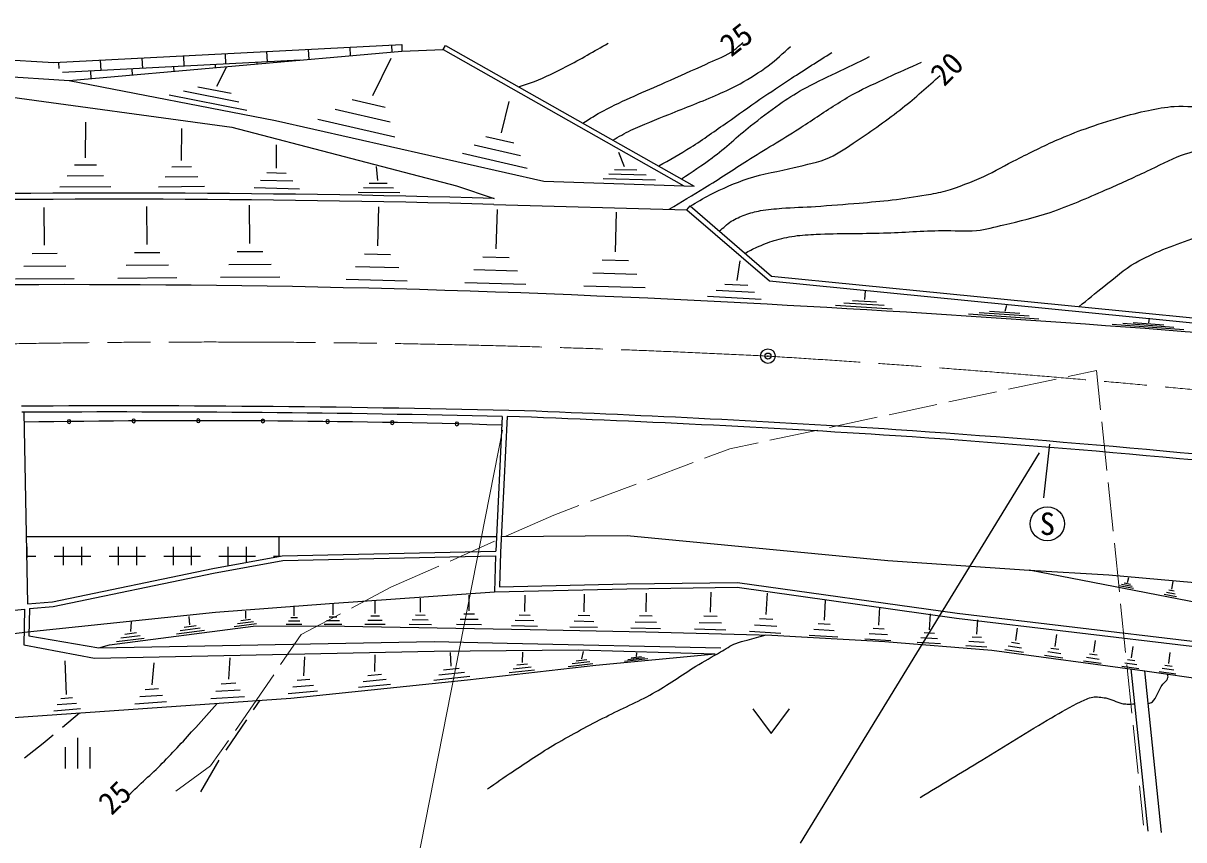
# Model space of a CAD drawing. Units: millimetres, scale not verified. Extents: x 40000 to 680000, y 20000 to 380000.
# Drawn here: x 304791 to 399665, y 260074 to 326827 of the extents above; entities that cross this region are included whole.
import ezdxf
from ezdxf.enums import TextEntityAlignment as Align

# ---------------------------------------------------------------- set-up
doc = ezdxf.new("R2010")
doc.units = ezdxf.units.MM
doc.header["$LTSCALE"] = 1000
doc.header["$PDMODE"] = 32
doc.header["$PDSIZE"] = 500
doc.linetypes.add('CHAIN', pattern=[18.5, 12, -1.5, 3.5, -1.5])
for name, color, linetype, lineweight in [('M-BGD', 7, 'Continuous', 25), ('M-BMK', 2, 'CHAIN', 13), ('M-BMK-HTXT', 7, 'Continuous', 13), ('M-BMK-SRVR', 3, 'Continuous', 25), ('M-STR-HTXT', 7, 'Continuous', 13), ('M-STR-STRC', 7, 'Continuous', 25)]:
    doc.layers.add(name, color=color, linetype=linetype, lineweight=lineweight)
doc.styles.add('ＭＳ ゴシック', font='')
doc.styles.get('ＭＳ ゴシック').set_extended_font_data('MS Gothic')

msp = doc.modelspace()

# ---------------------------------------------------------------- linework, layer by layer
at = {"layer": 'M-BGD'}
for p, q in [((307307, 323608), (335742, 325084)), ((308544, 322131), (335742, 324535)), ((324689, 324510), (324733, 323660)), ((328090, 324687), (328133, 323862)), ((331491, 324864), (331527, 324162)), ((334892, 325040), (334922, 324462)), ((335742, 325084), (335742, 324535)), ((335742, 324535), (339123, 324669)), ((339123, 324669), (339319, 325016)), ((339123, 324669), (358783, 313542)), ((339319, 325016), (359643, 313513)), ((297245, 324226), (307307, 323608)), ((307684, 323627), (307710, 323127)), ((327427, 323800), (307991, 322791)), ((311085, 323804), (311129, 322954)), ((314486, 323981), (314530, 323130)), ((317887, 324157), (317931, 323307)), ((321288, 324334), (321332, 323483)), ((323883, 323616), (323889, 323487)), ((325583, 323704), (325587, 323637)), ((333364, 320929), (334863, 323958)), ((297349, 322887), (308544, 322131)), ((310279, 322909), (310311, 322287)), ((313680, 323086), (313705, 322587)), ((317081, 323263), (317100, 322887)), ((320482, 323439), (320495, 323187)), ((320606, 321685), (321410, 323230)), ((308544, 322131), (325414, 318869)), ((301572, 321101), (321834, 318319)), ((323065, 319686), (316719, 320936)), ((322426, 320380), (317893, 321273)), ((321787, 321073), (319068, 321609)), ((334780, 318731), (330282, 319762)), ((334380, 319947), (331681, 320565)), ((343890, 317856), (344508, 320436)), ((325414, 318869), (347358, 313923)), ((335181, 317516), (328882, 318958)), ((309882, 315823), (309902, 318728)), ((317742, 315606), (317760, 318223)), ((321834, 318319), (340206, 313546)), ((344885, 317025), (342619, 317540)), ((325500, 314988), (325484, 316873)), ((345984, 314961), (340696, 316163)), ((345435, 315993), (341657, 316851)), ((353934, 315091), (353486, 316266)), ((310775, 315234), (308982, 315216)), ((318546, 315075), (316931, 315059)), ((333776, 313975), (333668, 315103)), ((311366, 314344), (308378, 314314)), ((319079, 314273), (316387, 314246)), ((326296, 314548), (324710, 314590)), ((356472, 313999), (352193, 314095)), ((355711, 314404), (352655, 314473)), ((354951, 314809), (353117, 314851)), ((311958, 313453), (307774, 313411)), ((319612, 313471), (315843, 313433)), ((327364, 313264), (323663, 313360)), ((326830, 313906), (324186, 313975)), ((335055, 313331), (332617, 313365)), ((334532, 313714), (333069, 313735)), ((340206, 313546), (343285, 312510)), ((347358, 313923), (359643, 313513)), ((335579, 312948), (332165, 312996)), ((306539, 308672), (306514, 311767)), ((314919, 308750), (314894, 311854)), ((323322, 308828), (323297, 311942)), ((333768, 308639), (333857, 311828)), ((343271, 312011), (359044, 311584)), ((343465, 308389), (343555, 311598)), ((353207, 308138), (353298, 311367)), ((359044, 311584), (359305, 311886)), ((359044, 311584), (365792, 305762)), ((359305, 311886), (365957, 306147)), ((307577, 307993), (305511, 307976)), ((315961, 308068), (313888, 308052)), ((324367, 308144), (322288, 308128)), ((334813, 307900), (332682, 307960)), ((344517, 307646), (342373, 307706)), ((354266, 307390), (352108, 307450)), ((363146, 305785), (363401, 307392)), ((308274, 306967), (304831, 306939)), ((316660, 307039), (313206, 307011)), ((325068, 307111), (321603, 307084)), ((335494, 306817), (331942, 306917)), ((345202, 306556), (341628, 306656)), ((308970, 305941), (304150, 305902)), ((317359, 306010), (312523, 305971)), ((325770, 306079), (320919, 306040)), ((336174, 305734), (331202, 305874)), ((345887, 305466), (340883, 305607)), ((354955, 306293), (351359, 306394)), ((365792, 305762), (408234, 301561)), ((365957, 306147), (408274, 301958)), ((355644, 305197), (350610, 305338)), ((364576, 304806), (361434, 304978)), ((364032, 305376), (362147, 305479)), ((373578, 304239), (373655, 304950)), ((365119, 304236), (360720, 304476)), ((375817, 303463), (371201, 303752)), ((375183, 303741), (371886, 303947)), ((374549, 304019), (372571, 304143)), ((385056, 303278), (385187, 303772)), ((387812, 302646), (382067, 303030)), ((387035, 302866), (382931, 303140)), ((386258, 303085), (383796, 303250)), ((396801, 302333), (396870, 302720)), ((399660, 301774), (393818, 302206)), ((398848, 301964), (394676, 302273)), ((398037, 302155), (395534, 302340)), ((304839, 295024), (305149, 279375)), ((343956, 294679), (343424, 283679)), ((344356, 294687), (343818, 283571)), ((305040, 284858), (343481, 284858)), ((325699, 284858), (325699, 283248)), ((343880, 284860), (354155, 284961)), ((354155, 284961), (375481, 282900)), ((305075, 284016), (305075, 283114)), ((308066, 284016), (308066, 282521)), ((309561, 284016), (309561, 282521)), ((312552, 284016), (312552, 282521)), ((314048, 284016), (314048, 282521)), ((317039, 284016), (317039, 282521)), ((318534, 284016), (318534, 282521)), ((321525, 284016), (321525, 282521)), ((323020, 284016), (323020, 282743)), ((325968, 283298), (343424, 283679)), ((305072, 283269), (305823, 283269)), ((307318, 283269), (310309, 283269)), ((311805, 283269), (314795, 283269)), ((316291, 283269), (319282, 283269)), ((320283, 282262), (325968, 283298)), ((320359, 281870), (326008, 282900)), ((320777, 283269), (323768, 283269)), ((325264, 283269), (325810, 283269)), ((326008, 282900), (343410, 283280)), ((343410, 283280), (343316, 280342)), ((343818, 283571), (343728, 280751)), ((375481, 282900), (387020, 282111)), ((307184, 279536), (320283, 282262)), ((307241, 279140), (320359, 281870)), ((387020, 282111), (393545, 281733)), ((427234, 274349), (387020, 282111)), ((343728, 280751), (354127, 280998)), ((354127, 280998), (363174, 281119)), ((363174, 281119), (381143, 278591)), ((393545, 281733), (425345, 278883)), ((395567, 280609), (394365, 280837)), ((395434, 280782), (394575, 280945)), ((395301, 280955), (394785, 281053)), ((395069, 281098), (395185, 281519)), ((398679, 280569), (398796, 281184)), ((329820, 279380), (343316, 280342)), ((341250, 278791), (341260, 280059)), ((343316, 280342), (354134, 280600)), ((345793, 278724), (345824, 280063)), ((350645, 278713), (350678, 280142)), ((354134, 280600), (363149, 280720)), ((355705, 278702), (355740, 280224)), ((360982, 278690), (361019, 280310)), ((363149, 280720), (381092, 278196)), ((365537, 278480), (365642, 280242)), ((399077, 279927), (398073, 280118)), ((398972, 280160), (398256, 280296)), ((398868, 280392), (398438, 280474)), ((285537, 276977), (304906, 278934)), ((304906, 278934), (304837, 276015)), ((305149, 279375), (307184, 279536)), ((305306, 278987), (305253, 276748)), ((305306, 278987), (307241, 279140)), ((320514, 278694), (329820, 279380)), ((326939, 278388), (326946, 279188)), ((330122, 278477), (330130, 279382)), ((333555, 278574), (333563, 279591)), ((337257, 278678), (337266, 279816)), ((370290, 278036), (370386, 279641)), ((374732, 277621), (374818, 279080)), ((305129, 277080), (320514, 278694)), ((318415, 277646), (318357, 278330)), ((323364, 278073), (322581, 277970)), ((322978, 278157), (323001, 278767)), ((327215, 278208), (326661, 278212)), ((330433, 278274), (329808, 278279)), ((334136, 278004), (332964, 278014)), ((333905, 278345), (333201, 278351)), ((337908, 278040), (336596, 278051)), ((337649, 278422), (336861, 278428)), ((341976, 278080), (340512, 278092)), ((341686, 278505), (340809, 278512)), ((346536, 277962), (345017, 277997)), ((346242, 278416), (345331, 278436)), ((351124, 278384), (350152, 278406)), ((356216, 278352), (355179, 278375)), ((361525, 278317), (360422, 278343)), ((366062, 278084), (364969, 278148)), ((378882, 277233), (378960, 278556)), ((381092, 278196), (400323, 275912)), ((381143, 278591), (400384, 276306)), ((382759, 276870), (382830, 278066)), ((287134, 274813), (305129, 277080)), ((311851, 276024), (323587, 277526)), ((313590, 277101), (313640, 277889)), ((319614, 277189), (317318, 276888)), ((319267, 277374), (317627, 277159)), ((318920, 277559), (317936, 277430)), ((323871, 277735), (322044, 277494)), ((323617, 277904), (322312, 277732)), ((323587, 277526), (329528, 277578)), ((327579, 277671), (326288, 277682)), ((327397, 277939), (326474, 277947)), ((330846, 277667), (329385, 277679)), ((329528, 277578), (346235, 277268)), ((330640, 277970), (329597, 277979)), ((334368, 277663), (332727, 277677)), ((338167, 277659), (336330, 277674)), ((342265, 277654), (340216, 277671)), ((346830, 277509), (344703, 277557)), ((346235, 277268), (355696, 277062)), ((351751, 277417), (349482, 277468)), ((351438, 277901), (349817, 277937)), ((356883, 277321), (354465, 277376)), ((356549, 277836), (354822, 277875)), ((355696, 277062), (365999, 276805)), ((362236, 277221), (359663, 277279)), ((361880, 277769), (360042, 277811)), ((366726, 276947), (364175, 277098)), ((366394, 277515), (364572, 277623)), ((371071, 277156), (369411, 277255)), ((370769, 277674), (369772, 277733)), ((375167, 277292), (374261, 277346)), ((385928, 276368), (386069, 277372)), ((305253, 276748), (310976, 275766)), ((310976, 275766), (338377, 276297)), ((314669, 276533), (312421, 276268)), ((314365, 276758), (312759, 276569)), ((314060, 276983), (313097, 276869)), ((338377, 276297), (344364, 276152)), ((344364, 276152), (361809, 275775)), ((365999, 276805), (375237, 276273)), ((371374, 276638), (369049, 276777)), ((375717, 276350), (373603, 276476)), ((375442, 276821), (373932, 276911)), ((375237, 276273), (383977, 275569)), ((379775, 276081), (377858, 276195)), ((379525, 276508), (378157, 276589)), ((379276, 276935), (378455, 276983)), ((383341, 276215), (382104, 276288)), ((383116, 276601), (382373, 276645)), ((386225, 276103), (385569, 276195)), ((389149, 275883), (389285, 276859)), ((392307, 275409), (392440, 276355)), ((304837, 276015), (310606, 274916)), ((310606, 274916), (338388, 275500)), ((310976, 275766), (311851, 276024)), ((333533, 273834), (333561, 275183)), ((338388, 275500), (350168, 275603)), ((339779, 274268), (339717, 275396)), ((345596, 274573), (345646, 275411)), ((350168, 275603), (361363, 275277)), ((350455, 274865), (350583, 275456)), ((351610, 274349), (361363, 275277)), ((354919, 275045), (354954, 275366)), ((383566, 275829), (381835, 275932)), ((383977, 275569), (396477, 273886)), ((386570, 275386), (385040, 275601)), ((386398, 275745), (385305, 275898)), ((389772, 274930), (388287, 275139)), ((389605, 275278), (388544, 275427)), ((389437, 275627), (388800, 275716)), ((392587, 275159), (391969, 275246)), ((395403, 274943), (395532, 275862)), ((398440, 274487), (398565, 275378)), ((308326, 271945), (308212, 274710)), ((315334, 272736), (315500, 274540)), ((321600, 273216), (321720, 274951)), ((327729, 273474), (327819, 275040)), ((341119, 273148), (351610, 274349)), ((346025, 274430), (345144, 274343)), ((351357, 274465), (349326, 274213)), ((351110, 274626), (349659, 274446)), ((350862, 274787), (349992, 274679)), ((355844, 274862), (353933, 274658)), ((355583, 274940), (354218, 274794)), ((355321, 275017), (354502, 274930)), ((392912, 274483), (391470, 274686)), ((392750, 274821), (391719, 274966)), ((395991, 274045), (394591, 274242)), ((395833, 274373), (394833, 274513)), ((395675, 274701), (395075, 274785)), ((398704, 274252), (398122, 274333)), ((334086, 273589), (332969, 273481)), ((341313, 273421), (338356, 273109)), ((340870, 273753), (338758, 273530)), ((340427, 274084), (339159, 273950)), ((346579, 273930), (344524, 273725)), ((346302, 274180), (344834, 274034)), ((395340, 274039), (396717, 260780)), ((396443, 273891), (397816, 260677)), ((396477, 273886), (420876, 270332)), ((399010, 273615), (397652, 273806)), ((398857, 273934), (397887, 274070)), ((315854, 272407), (314747, 272329)), ((322516, 272317), (320550, 272188)), ((322163, 272869), (320983, 272792)), ((326678, 271654), (341119, 273148)), ((328534, 272695), (326826, 272540)), ((328222, 273177), (327197, 273085)), ((334814, 272762), (332205, 272510)), ((334450, 273175), (332587, 272995)), ((302828, 269988), (326678, 271654)), ((308808, 271671), (307871, 271593)), ((316491, 271353), (313907, 271172)), ((316173, 271880), (314327, 271751)), ((322870, 271764), (320117, 271584)), ((323627, 270692), (324165, 271478)), ((328847, 272212), (326455, 271995)), ((309472, 270782), (307285, 270602)), ((309140, 271226), (307578, 271098)), ((308006, 269288), (309391, 270446)), ((364445, 270769), (365940, 268775)), ((365940, 268775), (367436, 270769)), ((321374, 267402), (323064, 269870)), ((306421, 267961), (307242, 268648)), ((304907, 266779), (306421, 267961)), ((308261, 265908), (308261, 267653)), ((309258, 265908), (309258, 268400)), ((310255, 265908), (310255, 267653)), ((319317, 263988), (320815, 266576))]:
    msp.add_line(p, q, dxfattribs=at)
for centre, radius, start, end in [((312369, -805124), 1118061, 88.41552, 91.37251), ((312369, -805124), 1117562, 88.41552, 91.37221), ((308869, -683568), 989022, 87.27786, 91.12387), ((290524, -1103086), 1408939, 85.22143, 87.34292), ((312512, -1055181), 1350726, 88.58875, 90.33299), ((304687, -816689), 1112583, 86.31817, 87.8834), ((312512, -1055181), 1350227, 88.66557, 90.33278), ((318927, -589129), 883457, 88.37874, 90.91265), ((308538, 294267), 150, 0, 180), ((308538, 294267), 150, 180, 0), ((313822, 294313), 150, 0, 180), ((313822, 294313), 150, 180, 0), ((319106, 294328), 150, 0, 180), ((319106, 294328), 150, 180, 0), ((324390, 294311), 150, 0, 180), ((324390, 294311), 150, 180, 0), ((329673, 294263), 150, 0, 180), ((329673, 294263), 150, 180, 0), ((334957, 294183), 150, 0, 180), ((334957, 294183), 150, 180, 0), ((340240, 294071), 150, 0, 180), ((304687, -816689), 1112084, 86.31821, 87.95579), ((340240, 294071), 150, 180, 0), ((313275, -628460), 924197, 83.38094, 86.10016), ((313275, -628460), 923699, 83.38099, 86.1001)]:
    msp.add_arc(centre, radius, start, end, dxfattribs=at)
for points, knots in [([(345272, 321633), (345707, 321776), (346151, 321894), (346577, 322062), (347469, 322416), (348332, 322844), (349187, 323281), (350348, 323875), (351465, 324552), (352604, 325187)], [0, 0, 0, 0, 1, 1, 1, 2, 2, 2, 3, 3, 3, 3]), ([(350547, 318667), (351105, 319003), (351645, 319371), (352222, 319676), (353864, 320543), (355596, 321227), (357287, 321994), (358395, 322496), (359514, 322976), (360618, 323488), (361303, 323805), (362022, 324064), (362661, 324466), (363009, 324685), (363302, 324981), (363623, 325239)], [0, 0, 0, 0, 1, 1, 1, 2, 2, 2, 3, 3, 3, 4, 4, 4, 5, 5, 5, 5]), ([(352994, 317276), (353479, 317541), (353951, 317831), (354449, 318070), (355467, 318559), (356531, 318945), (357575, 319375), (358923, 319931), (360295, 320430), (361627, 321024), (362225, 321290), (362823, 321563), (363395, 321882), (364189, 322324), (364968, 322799), (365696, 323342), (366341, 323821), (366910, 324395), (367516, 324921)], [0, 0, 0, 0, 1, 1, 1, 2, 2, 2, 3, 3, 3, 4, 4, 4, 5, 5, 5, 6, 6, 6, 6]), ([(356742, 315155), (357617, 315668), (358512, 316149), (359369, 316692), (360388, 317338), (361365, 318048), (362357, 318736), (363248, 319354), (364123, 319994), (365018, 320607), (365869, 321190), (366730, 321760), (367594, 322324), (368686, 323038), (369791, 323732), (370890, 324436)], [0, 0, 0, 0, 1, 1, 1, 2, 2, 2, 3, 3, 3, 4, 4, 4, 5, 5, 5, 5]), ([(357609, 311627), (358570, 312208), (359539, 312777), (360494, 313370), (361670, 314100), (362824, 314866), (363996, 315602), (365387, 316475), (366800, 317314), (368186, 318195), (369195, 318835), (370177, 319518), (371191, 320152), (371700, 320471), (372207, 320794), (372736, 321079), (373620, 321555), (374540, 321960), (375449, 322384), (376366, 322813), (377292, 323220), (378214, 323638)], [0, 0, 0, 0, 1, 1, 1, 2, 2, 2, 3, 3, 3, 4, 4, 4, 5, 5, 5, 6, 6, 6, 7, 7, 7, 7]), ([(358605, 314099), (359440, 314672), (360303, 315206), (361112, 315817), (362198, 316637), (363188, 317580), (364254, 318426), (365025, 319039), (365796, 319652), (366606, 320212), (367218, 320635), (367847, 321033), (368495, 321397), (369388, 321899), (370324, 322319), (371242, 322771), (372150, 323217), (373062, 323652), (373972, 324093)], [0, 0, 0, 0, 1, 1, 1, 2, 2, 2, 3, 3, 3, 4, 4, 4, 5, 5, 5, 6, 6, 6, 6]), ([(359309, 311876), (359850, 312182), (360375, 312518), (360931, 312795), (361944, 313297), (362974, 313779), (364048, 314134), (365276, 314540), (366573, 314700), (367825, 315027), (368793, 315279), (369795, 315448), (370710, 315851), (371491, 316194), (372180, 316718), (372891, 317190), (374182, 318049), (375450, 318945), (376668, 319903), (377730, 320739), (378717, 321666), (379742, 322547)], [0, 0, 0, 0, 1, 1, 1, 2, 2, 2, 3, 3, 3, 4, 4, 4, 5, 5, 5, 6, 6, 6, 7, 7, 7, 7]), ([(361695, 309826), (362021, 310094), (362316, 310405), (362672, 310631), (363025, 310854), (363414, 311019), (363805, 311163), (364212, 311313), (364633, 311426), (365059, 311507), (365630, 311615), (366213, 311648), (366793, 311696), (367713, 311771), (368637, 311789), (369557, 311850), (370749, 311929), (371939, 312022), (373129, 312125), (374028, 312202), (374929, 312273), (375825, 312382), (376755, 312496), (377683, 312632), (378606, 312795), (379141, 312889), (379682, 312969), (380203, 313121), (381268, 313430), (382299, 313853), (383311, 314306), (384234, 314718), (385102, 315245), (386007, 315696), (387104, 316244), (388198, 316801), (389321, 317293), (390076, 317624), (390845, 317925), (391622, 318203), (392556, 318538), (393501, 318840), (394455, 319113), (395221, 319333), (395992, 319539), (396773, 319697), (397471, 319839), (398173, 319987), (398885, 320023), (399869, 320073), (400858, 319976), (401838, 319869), (402877, 319755), (403905, 319559), (404929, 319354), (406013, 319137), (407096, 318906), (408157, 318598), (408692, 318443), (409240, 318302), (409737, 318049), (410128, 317849), (410475, 317568), (410819, 317293), (411442, 316795), (411951, 316161), (412587, 315679), (413054, 315326), (413563, 315026), (414081, 314752), (414579, 314488), (415087, 314228), (415626, 314065), (416154, 313906), (416706, 313803), (417257, 313790), (417822, 313778), (418403, 313821), (418940, 313996), (419508, 314182), (420008, 314538), (420503, 314872), (421421, 315491), (422220, 316271), (423096, 316950), (423684, 317406), (424286, 317843), (424881, 318289)], [0, 0, 0, 0, 1, 1, 1, 2, 2, 2, 3, 3, 3, 4, 4, 4, 5, 5, 5, 6, 6, 6, 7, 7, 7, 8, 8, 8, 9, 9, 9, 10, 10, 10, 11, 11, 11, 12, 12, 12, 13, 13, 13, 14, 14, 14, 15, 15, 15, 16, 16, 16, 17, 17, 17, 18, 18, 18, 19, 19, 19, 20, 20, 20, 21, 21, 21, 22, 22, 22, 23, 23, 23, 24, 24, 24, 25, 25, 25, 26, 26, 26, 27, 27, 27, 28, 28, 28, 29, 29, 29, 29]), ([(363784, 308030), (364113, 308193), (364435, 308372), (364771, 308519), (365233, 308721), (365701, 308914), (366183, 309060), (366723, 309223), (367275, 309345), (367832, 309429), (368425, 309519), (369027, 309545), (369626, 309575), (371450, 309666), (373278, 309622), (375104, 309678), (376707, 309727), (378308, 309850), (379911, 309884), (380850, 309904), (381794, 309788), (382727, 309884), (383483, 309962), (384220, 310172), (384960, 310348), (386233, 310650), (387513, 310944), (388754, 311361), (390295, 311878), (391777, 312557), (393270, 313198), (394407, 313686), (395527, 314213), (396653, 314726), (397599, 315158), (398506, 315682), (399486, 316031), (400304, 316323), (401153, 316540), (402010, 316684), (402871, 316828), (403747, 316888), (404620, 316890), (405309, 316891), (406005, 316872), (406680, 316735), (407509, 316568), (408332, 316314), (409084, 315928), (409756, 315584), (410294, 315024), (410922, 314606), (411649, 314122), (412366, 313610), (413154, 313232), (414091, 312783), (415082, 312440), (416090, 312185), (417404, 311853), (418786, 311867), (420108, 311567), (421799, 311182), (423488, 310727), (425087, 310056), (426134, 309617), (427180, 309122), (428075, 308425), (428720, 307921), (429272, 307292), (429741, 306622), (430508, 305525), (430988, 304252), (431578, 303050), (432019, 302150), (432426, 301233), (432851, 300324)], [0, 0, 0, 0, 1, 1, 1, 2, 2, 2, 3, 3, 3, 4, 4, 4, 5, 5, 5, 6, 6, 6, 7, 7, 7, 8, 8, 8, 9, 9, 9, 10, 10, 10, 11, 11, 11, 12, 12, 12, 13, 13, 13, 14, 14, 14, 15, 15, 15, 16, 16, 16, 17, 17, 17, 18, 18, 18, 19, 19, 19, 20, 20, 20, 21, 21, 21, 22, 22, 22, 23, 23, 23, 24, 24, 24, 25, 25, 25, 25]), ([(391115, 303668), (391791, 304218), (392455, 304781), (393141, 305317), (393987, 305977), (394786, 306714), (395717, 307248), (397158, 308077), (398741, 308641), (400310, 309189), (401499, 309603), (402717, 309948), (403950, 310202), (404703, 310357), (405467, 310463), (406234, 310511), (407794, 310607), (409368, 310626), (410922, 310459), (413432, 310189), (415904, 309596), (418339, 308931), (420096, 308452), (421830, 307871), (423508, 307163), (424661, 306675), (425840, 306194), (426856, 305463), (427671, 304877), (428337, 304102), (429002, 303351), (429294, 303021), (429595, 302688), (429809, 302303), (430205, 301593), (430382, 300781), (430668, 300020)], [0, 0, 0, 0, 1, 1, 1, 2, 2, 2, 3, 3, 3, 4, 4, 4, 5, 5, 5, 6, 6, 6, 7, 7, 7, 8, 8, 8, 9, 9, 9, 10, 10, 10, 11, 11, 11, 12, 12, 12, 12]), ([(342750, 264232), (343425, 264701), (344092, 265183), (344776, 265640), (345941, 266417), (347107, 267194), (348313, 267906), (349659, 268700), (351047, 269419), (352434, 270138), (353693, 270791), (355009, 271333), (356246, 272027), (357462, 272710), (358591, 273537), (359783, 274259), (360446, 274661), (361120, 275043), (361792, 275427), (362208, 275665), (362604, 275944), (363046, 276131), (363342, 276256), (363662, 276318), (363973, 276406), (364486, 276550), (365003, 276680), (365518, 276818)], [0, 0, 0, 0, 1, 1, 1, 2, 2, 2, 3, 3, 3, 4, 4, 4, 5, 5, 5, 6, 6, 6, 7, 7, 7, 8, 8, 8, 9, 9, 9, 9]), ([(396769, 271220), (396877, 271266), (397006, 271279), (397095, 271357), (397456, 271677), (397549, 272209), (397816, 272611), (397983, 272863), (398277, 273043), (398365, 273332), (398394, 273425), (398354, 273527), (398348, 273624)], [0, 0, 0, 0, 1, 1, 1, 2, 2, 2, 3, 3, 3, 4, 4, 4, 4]), ([(378104, 263528), (379787, 264546), (381471, 265563), (383152, 266584), (385054, 267738), (386928, 268938), (388853, 270053), (389633, 270504), (390404, 270979), (391223, 271357), (391545, 271506), (391867, 271683), (392218, 271735), (392570, 271788), (392934, 271735), (393283, 271667), (393739, 271576), (394151, 271323), (394605, 271220), (394746, 271188), (394890, 271175), (395034, 271169), (395240, 271159), (395446, 271180), (395653, 271186)], [0, 0, 0, 0, 1, 1, 1, 2, 2, 2, 3, 3, 3, 4, 4, 4, 5, 5, 5, 6, 6, 6, 7, 7, 7, 8, 8, 8, 8]), ([(313405, 263734), (314321, 264598), (315264, 265434), (316152, 266326), (317098, 267276), (317995, 268274), (318900, 269263), (319491, 269909), (320067, 270568), (320651, 271220)], [0, 0, 0, 0, 1, 1, 1, 2, 2, 2, 3, 3, 3, 3])]:
    msp.add_open_spline(points, degree=3, knots=knots, dxfattribs=at)
at = {"layer": 'M-BMK'}
for centre, radius, start, end in [((320016, -601554), 902321, 87.10003, 93.56188), ((301598, -737432), 1039020, 80.94664, 86.46475)]:
    msp.add_arc(centre, radius, start, end, dxfattribs=at)
at = {"layer": 'M-BMK-HTXT'}
for p, q in [((390212, 297950), (392527, 298445)), ((392527, 298445), (392860, 295230)), ((385337, 296908), (389237, 297742)), ((380462, 295866), (384362, 296700)), ((375587, 294824), (379487, 295658)), ((370713, 293782), (374613, 294616)), ((392963, 294238), (393373, 290272)), ((365838, 292740), (369738, 293573)), ((362547, 292036), (364863, 292531)), ((360487, 291261), (362547, 292036)), ((355821, 289506), (359554, 290910)), ((351156, 287750), (354888, 289155)), ((393476, 289280), (393886, 285313)), ((344238, 284882), (348162, 286624)), ((348162, 286624), (350223, 287399)), ((339682, 282860), (343326, 284478)), ((393989, 284321), (394399, 280355)), ((334846, 280713), (338770, 282455)), ((331620, 279022), (334846, 280713)), ((394502, 279363), (394912, 275396)), ((327511, 276868), (330737, 278559)), ((325832, 274396), (327511, 276868)), ((395014, 274405), (395425, 270438)), ((323594, 271100), (325272, 273572)), ((322135, 269016), (323594, 271100)), ((395527, 269446), (395938, 265480)), ((320105, 266115), (321564, 268199)), ((317256, 264050), (320105, 266115)), ((396040, 264488), (396373, 261273))]:
    msp.add_line(p, q, dxfattribs=at)
at = {"layer": 'M-BMK-SRVR'}
msp.add_circle((365667, 299611), 598, dxfattribs=at)
msp.add_point((365667, 299611), dxfattribs=at)
at = {"layer": 'M-STR-HTXT'}
msp.add_line((343979, 293567), (332578, 235672), dxfattribs=at)
at = {"layer": 'M-STR-STRC'}
for p, q in [((388682, 292428), (388201, 288031)), ((387847, 291709), (368292, 259804))]:
    msp.add_line(p, q, dxfattribs=at)
msp.add_circle((388512, 285908), 1393, dxfattribs=at)

# ---------------------------------------------------------------- texts
at = {"layer": 'M-BGD', "style": 'ＭＳ ゴシック'}
for s, rotation, p in [('25', 38.073, (363981, 324346)), ('20', 45.531, (381341, 322080)), ('25', 44.091, (313294, 262480))]:
    msp.add_text(s, height=1833, rotation=rotation, dxfattribs=at).set_placement(p, align=Align.BOTTOM_CENTER)
at = {"layer": 'M-STR-STRC', "style": 'ＭＳ ゴシック'}
msp.add_text('S', height=1833, dxfattribs=at).set_placement((388512, 285908), align=Align.MIDDLE_CENTER)

doc.saveas('drawing.dxf')
